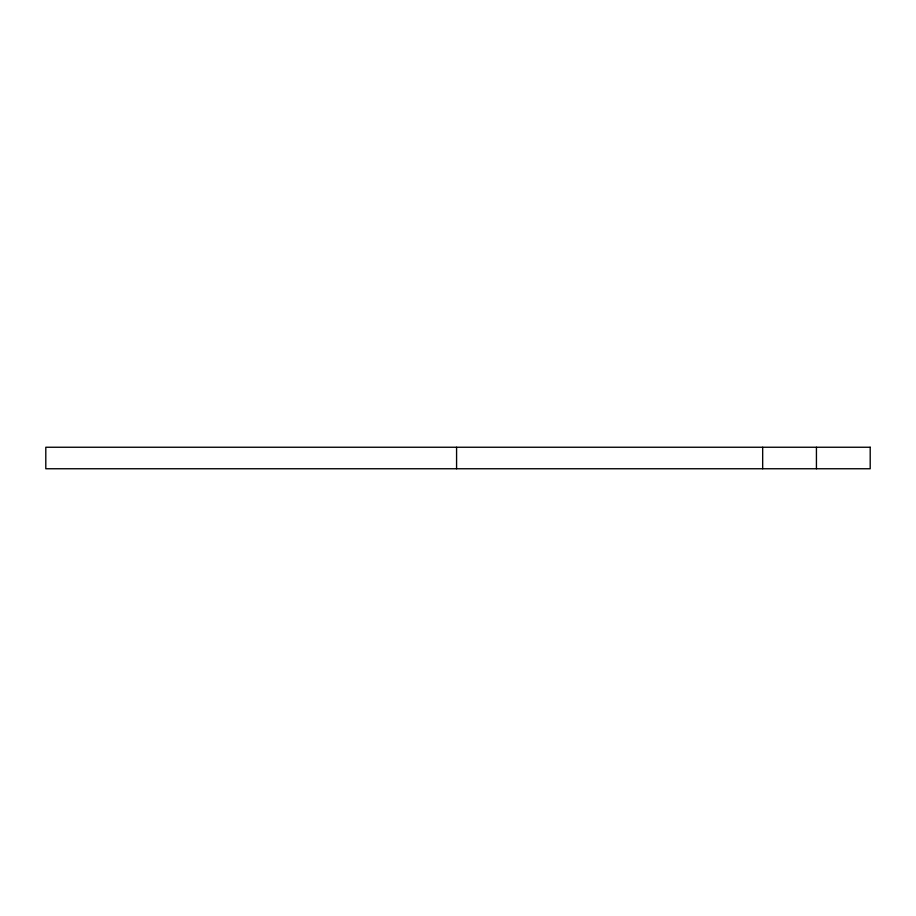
<?xml version="1.0" encoding="UTF-8"?>
<svg xmlns="http://www.w3.org/2000/svg" width="916" height="916" viewBox="0 0 916 916"><rect width="100%" height="100%" fill="white"/><g stroke="black" fill="none" stroke-linecap="round" stroke-linejoin="round"><path stroke-width="1.37" d="M816.431 447.248L816.431 468.752M762.673 447.248L762.673 468.752M456.58 447.248L456.58 468.752M870.2 447.248L45.8 447.248L45.8 468.752L870.2 468.752L870.2 447.248"/></g></svg>
